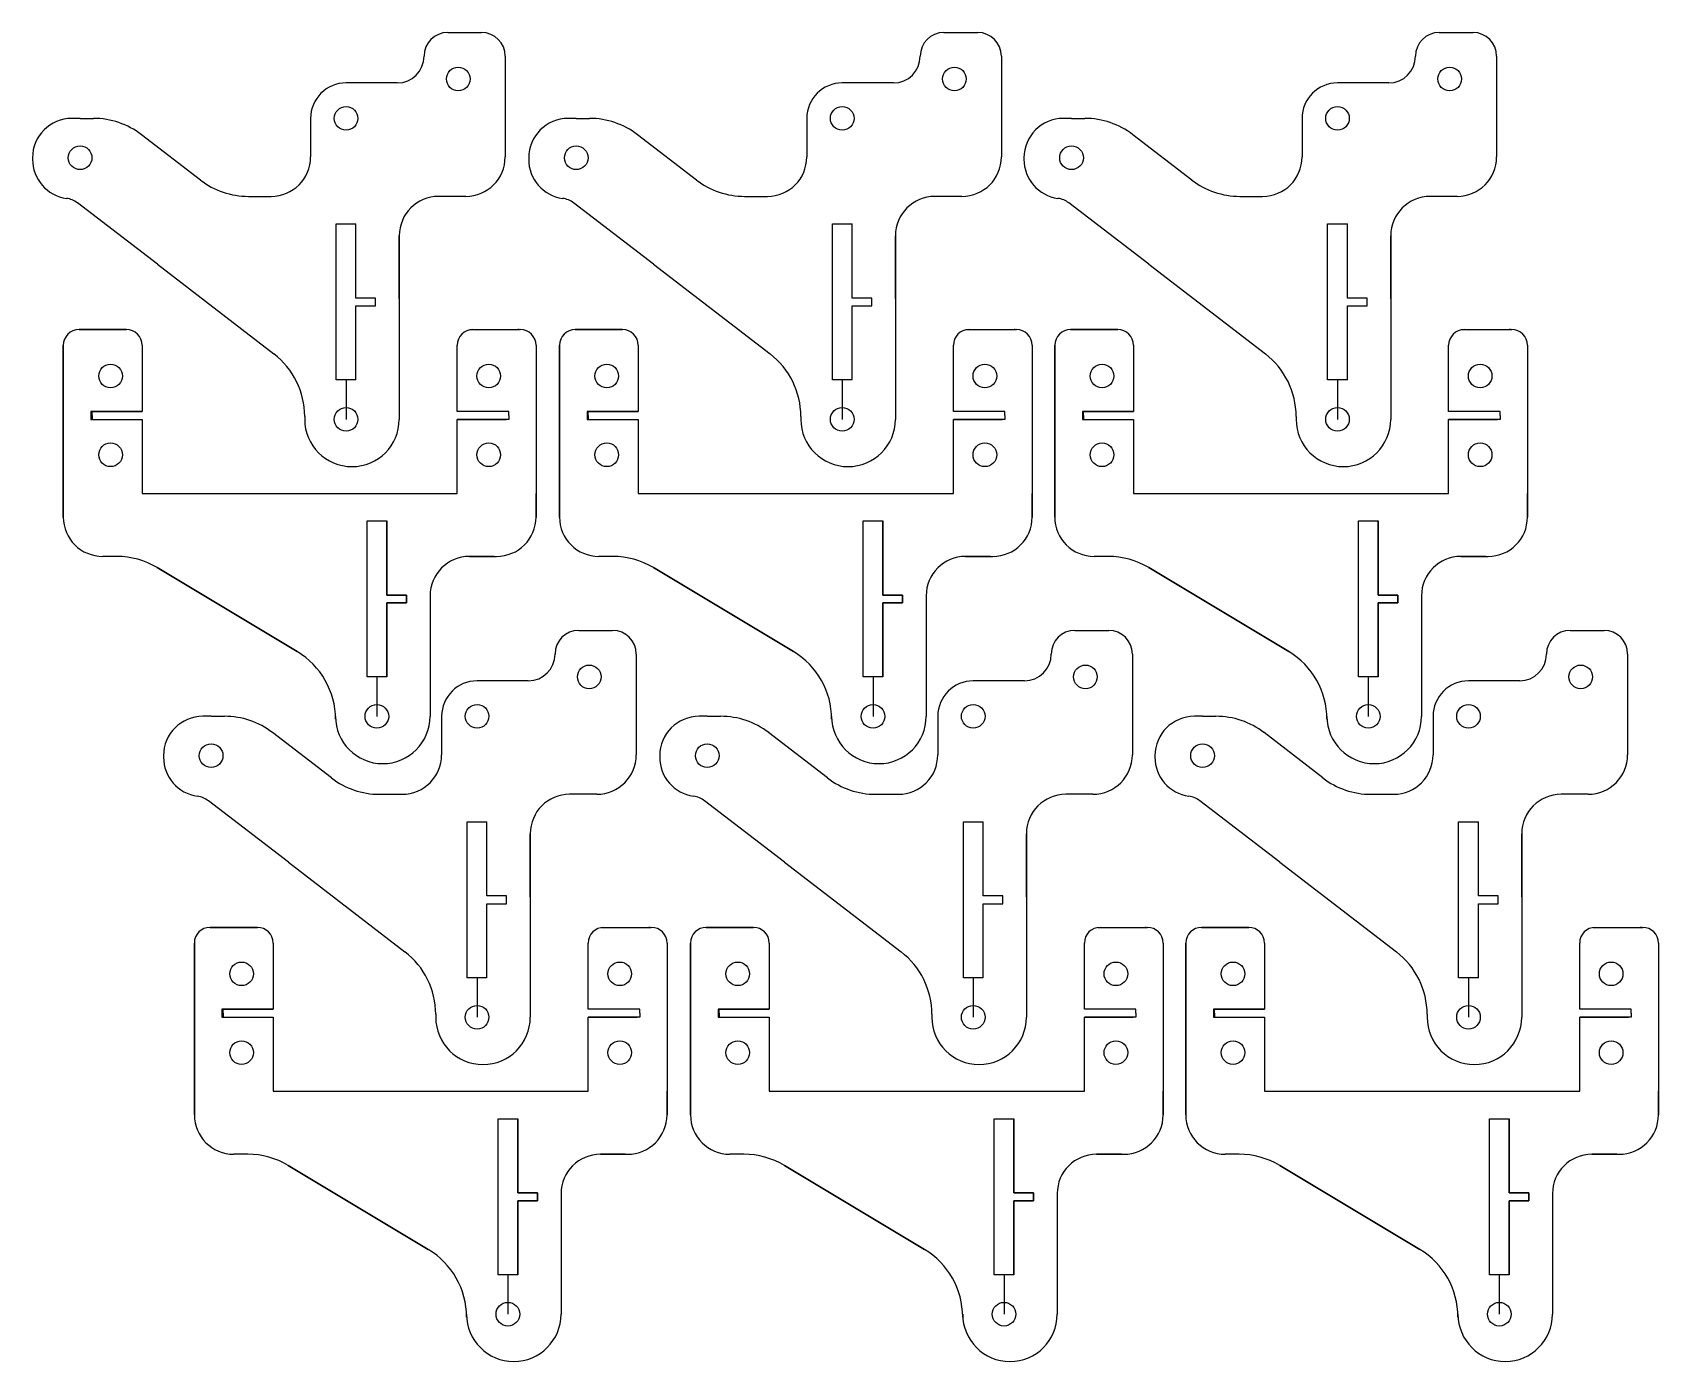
# Model space of a CAD drawing. Extents: x -75 to 131, y -73 to 95.
import ezdxf

# ---------------------------------------------------------------- set-up
doc = ezdxf.new("R2010")
doc.units = 0
doc.header["$MEASUREMENT"] = 0

msp = doc.modelspace()

# ---------------------------------------------------------------- linework, layer by layer
for p, q in [((-22.5, 95.27), (-18.2, 95.27)), ((40.48, 95.27), (44.78, 95.27)), ((103.35, 95.27), (107.65, 95.27)), ((-25.5, 92.27), (-25.5, 92.27)), ((-15.2, 92.27), (-15.2, 92.27)), ((-15.2, 92.27), (-15.2, 79.47)), ((37.48, 92.27), (37.48, 92.27)), ((47.78, 92.27), (47.78, 92.27)), ((47.78, 92.27), (47.78, 79.47)), ((100.35, 92.27), (100.35, 92.27)), ((110.65, 92.27), (110.65, 92.27)), ((110.65, 92.27), (110.65, 79.47)), ((-28.9, 88.87), (-35.4, 88.87)), ((34.08, 88.87), (27.58, 88.87)), ((96.95, 88.87), (90.45, 88.87)), ((-69.16, 84.37), (-70.2, 84.37)), ((-69.16, 84.37), (-67.46, 84.37)), ((-39.9, 84.37), (-39.9, 79.47)), ((-6.18, 84.37), (-7.22, 84.37)), ((-6.18, 84.37), (-4.49, 84.37)), ((23.08, 84.37), (23.08, 79.47)), ((56.69, 84.37), (55.65, 84.37)), ((56.69, 84.37), (58.39, 84.37)), ((85.95, 84.37), (85.95, 79.47)), ((-53.89, 76.54), (-61.36, 82.29)), ((9.09, 76.54), (1.61, 82.29)), ((71.97, 76.54), (64.49, 82.29)), ((-75.2, 79.37), (-75.2, 79.17)), ((-12.22, 79.37), (-12.22, 79.17)), ((50.65, 79.37), (50.65, 79.17)), ((-47.79, 74.47), (-44.9, 74.47)), ((-20.2, 74.47), (-23.65, 74.47)), ((15.19, 74.47), (18.08, 74.47)), ((42.78, 74.47), (39.33, 74.47)), ((78.06, 74.47), (80.95, 74.47)), ((105.65, 74.47), (102.2, 74.47)), ((-59.34, 65.85), (-69.5, 73.63)), ((3.63, 65.85), (-6.52, 73.63)), ((66.51, 65.85), (56.36, 73.63)), ((-36.65, 70.97), (-35.4, 70.97)), ((-36.65, 51.17), (-36.65, 70.97)), ((-35.4, 70.97), (-34.15, 70.97)), ((-34.15, 61.57), (-34.15, 70.97)), ((26.33, 70.97), (27.58, 70.97)), ((26.33, 51.17), (26.33, 70.97)), ((27.58, 70.97), (28.83, 70.97)), ((28.83, 61.57), (28.83, 70.97)), ((89.2, 70.97), (90.45, 70.97)), ((89.2, 51.17), (89.2, 70.97)), ((90.45, 70.97), (91.7, 70.97)), ((91.7, 61.57), (91.7, 70.97)), ((-28.65, 69.47), (-28.65, 46.17)), ((-28.65, 61.47), (-28.65, 69.47)), ((34.33, 69.47), (34.33, 46.17)), ((34.33, 61.47), (34.33, 69.47)), ((97.2, 69.47), (97.2, 46.17)), ((97.2, 61.47), (97.2, 69.47)), ((-59.34, 65.85), (-44.55, 54.47)), ((3.63, 65.85), (18.42, 54.47)), ((66.51, 65.85), (81.3, 54.47)), ((-31.65, 61.57), (-34.15, 61.57)), ((-34.15, 60.57), (-31.65, 60.57)), ((-34.15, 51.17), (-34.15, 60.57)), ((-31.65, 60.57), (-31.65, 61.57)), ((-28.65, 61.47), (-28.65, 59.57)), ((31.33, 61.57), (28.83, 61.57)), ((28.83, 51.17), (28.83, 60.57)), ((28.83, 60.57), (31.33, 60.57)), ((31.33, 60.57), (31.33, 61.57)), ((34.33, 61.47), (34.33, 59.57)), ((94.2, 61.57), (91.7, 61.57)), ((91.7, 51.17), (91.7, 60.57)), ((91.7, 60.57), (94.2, 60.57)), ((94.2, 60.57), (94.2, 61.57)), ((97.2, 61.47), (97.2, 59.57)), ((-28.65, 59.57), (-28.65, 46.17)), ((34.33, 59.57), (34.33, 46.17)), ((97.2, 59.57), (97.2, 46.17)), ((-69.29, 57.57), (-63.29, 57.57)), ((-63.29, 57.57), (-69.29, 57.57)), ((-19.59, 57.57), (-13.59, 57.57)), ((-19.29, 57.57), (-13.29, 57.57)), ((-6.31, 57.57), (-0.31, 57.57)), ((-0.31, 57.57), (-6.31, 57.57)), ((43.39, 57.57), (49.39, 57.57)), ((43.69, 57.57), (49.69, 57.57)), ((56.56, 57.57), (62.56, 57.57)), ((62.56, 57.57), (56.56, 57.57)), ((106.26, 57.57), (112.26, 57.57)), ((106.56, 57.57), (112.56, 57.57)), ((-71.29, 33.77), (-71.29, 55.57)), ((-71.29, 55.57), (-71.29, 36.77)), ((-61.29, 55.57), (-61.29, 47.17)), ((-61.29, 55.57), (-61.29, 47.17)), ((-21.29, 47.17), (-21.29, 55.57)), ((-11.29, 55.57), (-11.29, 33.77)), ((-11.29, 55.57), (-11.29, 36.77)), ((-8.31, 33.77), (-8.31, 55.57)), ((-8.31, 55.57), (-8.31, 36.77)), ((1.69, 55.57), (1.69, 47.17)), ((1.69, 55.57), (1.69, 47.17)), ((41.69, 47.17), (41.69, 55.57)), ((51.69, 55.57), (51.69, 33.77)), ((51.69, 55.57), (51.69, 36.77)), ((54.56, 33.77), (54.56, 55.57)), ((54.56, 55.57), (54.56, 36.77)), ((64.56, 55.57), (64.56, 47.17)), ((64.56, 55.57), (64.56, 47.17)), ((104.56, 47.17), (104.56, 55.57)), ((114.56, 55.57), (114.56, 33.77)), ((114.56, 55.57), (114.56, 36.77)), ((-34.15, 51.17), (-36.65, 51.17)), ((-35.4, 51.17), (-35.4, 46.17)), ((28.83, 51.17), (26.33, 51.17)), ((27.58, 51.17), (27.58, 46.17)), ((91.7, 51.17), (89.2, 51.17)), ((90.45, 51.17), (90.45, 46.17)), ((-67.79, 47.17), (-67.79, 46.17)), ((-61.29, 47.17), (-67.79, 47.17)), ((-67.79, 46.17), (-61.29, 46.17)), ((-67.64, 46.67), (-67.64, 47.17)), ((-67.64, 47.17), (-61.29, 47.17)), ((-67.64, 46.67), (-67.64, 46.17)), ((-67.64, 46.17), (-61.29, 46.17)), ((-61.29, 46.17), (-61.29, 36.77)), ((-61.29, 46.17), (-61.29, 36.77)), ((-40.65, 46.54), (-40.65, 46.17)), ((-14.75, 47.17), (-21.29, 47.17)), ((-15.09, 47.17), (-21.29, 47.17)), ((-21.29, 36.77), (-21.29, 46.17)), ((-14.75, 46.17), (-21.29, 46.17)), ((-21.29, 46.17), (-15.09, 46.17)), ((-14.75, 46.67), (-14.75, 47.17)), ((-14.75, 46.67), (-14.75, 46.17)), ((1.69, 47.17), (-4.81, 47.17)), ((-4.81, 47.17), (-4.81, 46.17)), ((-4.81, 46.17), (1.69, 46.17)), ((-4.66, 46.67), (-4.66, 47.17)), ((-4.66, 47.17), (1.69, 47.17)), ((-4.66, 46.67), (-4.66, 46.17)), ((-4.66, 46.17), (1.69, 46.17)), ((1.69, 46.17), (1.69, 36.77)), ((1.69, 46.17), (1.69, 36.77)), ((22.33, 46.54), (22.33, 46.17)), ((47.89, 47.17), (41.69, 47.17)), ((48.23, 47.17), (41.69, 47.17)), ((41.69, 36.77), (41.69, 46.17)), ((48.23, 46.17), (41.69, 46.17)), ((41.69, 46.17), (47.89, 46.17)), ((48.23, 46.67), (48.23, 47.17)), ((48.23, 46.67), (48.23, 46.17)), ((64.56, 47.17), (58.06, 47.17)), ((58.06, 47.17), (58.06, 46.17)), ((58.06, 46.17), (64.56, 46.17)), ((58.21, 46.67), (58.21, 47.17)), ((58.21, 47.17), (64.56, 47.17)), ((58.21, 46.67), (58.21, 46.17)), ((58.21, 46.17), (64.56, 46.17)), ((64.56, 46.17), (64.56, 36.77)), ((64.56, 46.17), (64.56, 36.77)), ((85.2, 46.54), (85.2, 46.17)), ((110.76, 47.17), (104.56, 47.17)), ((111.1, 47.17), (104.56, 47.17)), ((104.56, 36.77), (104.56, 46.17)), ((111.1, 46.17), (104.56, 46.17)), ((104.56, 46.17), (110.76, 46.17)), ((111.1, 46.67), (111.1, 47.17)), ((111.1, 46.67), (111.1, 46.17)), ((-71.29, 36.77), (-71.29, 33.77)), ((-61.29, 36.77), (-21.59, 36.77)), ((-61.29, 36.77), (-21.29, 36.77)), ((-11.29, 33.77), (-11.29, 36.77)), ((-8.31, 36.77), (-8.31, 33.77)), ((1.69, 36.77), (41.69, 36.77)), ((1.69, 36.77), (41.39, 36.77)), ((51.69, 33.77), (51.69, 36.77)), ((54.56, 36.77), (54.56, 33.77)), ((64.56, 36.77), (104.56, 36.77)), ((64.56, 36.77), (104.26, 36.77)), ((114.56, 33.77), (114.56, 36.77)), ((-32.74, 33.27), (-30.24, 33.27)), ((-32.74, 33.27), (-31.49, 33.27)), ((-32.74, 13.47), (-32.74, 33.27)), ((-32.74, 13.47), (-32.74, 33.27)), ((-31.49, 33.27), (-30.24, 33.27)), ((-30.24, 23.87), (-30.24, 33.27)), ((-30.24, 33.27), (-30.24, 23.87)), ((30.24, 33.27), (31.49, 33.27)), ((30.24, 33.27), (32.74, 33.27)), ((30.24, 13.47), (30.24, 33.27)), ((30.24, 13.47), (30.24, 33.27)), ((31.49, 33.27), (32.74, 33.27)), ((32.74, 23.87), (32.74, 33.27)), ((32.74, 33.27), (32.74, 23.87)), ((93.11, 33.27), (94.36, 33.27)), ((93.11, 33.27), (95.61, 33.27)), ((93.11, 13.47), (93.11, 33.27)), ((93.11, 13.47), (93.11, 33.27)), ((94.36, 33.27), (95.61, 33.27)), ((95.61, 23.87), (95.61, 33.27)), ((95.61, 33.27), (95.61, 23.87)), ((-64.51, 28.77), (-66.29, 28.77)), ((-64.51, 28.77), (-66.29, 28.77)), ((-59.36, 27.35), (-41.59, 16.69)), ((-41.59, 16.69), (-59.36, 27.35)), ((-16.59, 28.77), (-19.74, 28.77)), ((-19.74, 28.77), (-16.29, 28.77)), ((-1.53, 28.77), (-3.31, 28.77)), ((-1.53, 28.77), (-3.31, 28.77)), ((3.61, 27.35), (21.38, 16.69)), ((21.38, 16.69), (3.61, 27.35)), ((43.24, 28.77), (46.69, 28.77)), ((46.39, 28.77), (43.24, 28.77)), ((61.34, 28.77), (59.56, 28.77)), ((61.34, 28.77), (59.56, 28.77)), ((66.49, 27.35), (84.26, 16.69)), ((84.26, 16.69), (66.49, 27.35)), ((106.11, 28.77), (109.56, 28.77)), ((109.26, 28.77), (106.11, 28.77)), ((-30.24, 23.87), (-27.74, 23.87)), ((-27.74, 23.87), (-30.24, 23.87)), ((-27.74, 22.87), (-30.24, 22.87)), ((-30.24, 22.87), (-30.24, 13.47)), ((-30.24, 22.87), (-27.74, 22.87)), ((-30.24, 13.47), (-30.24, 22.87)), ((-27.74, 23.87), (-27.74, 22.87)), ((-27.74, 22.87), (-27.74, 23.87)), ((-24.74, 23.77), (-24.74, 8.47)), ((-24.74, 23.77), (-24.74, 21.87)), ((32.74, 23.87), (35.24, 23.87)), ((35.24, 23.87), (32.74, 23.87)), ((35.24, 22.87), (32.74, 22.87)), ((32.74, 22.87), (35.24, 22.87)), ((32.74, 13.47), (32.74, 22.87)), ((32.74, 22.87), (32.74, 13.47)), ((35.24, 23.87), (35.24, 22.87)), ((35.24, 22.87), (35.24, 23.87)), ((38.24, 23.77), (38.24, 21.87)), ((38.24, 23.77), (38.24, 8.47)), ((95.61, 23.87), (98.11, 23.87)), ((98.11, 23.87), (95.61, 23.87)), ((98.11, 22.87), (95.61, 22.87)), ((95.61, 22.87), (98.11, 22.87)), ((95.61, 13.47), (95.61, 22.87)), ((95.61, 22.87), (95.61, 13.47)), ((98.11, 23.87), (98.11, 22.87)), ((98.11, 22.87), (98.11, 23.87)), ((101.11, 23.77), (101.11, 21.87)), ((101.11, 23.77), (101.11, 8.47)), ((-24.74, 21.87), (-24.74, 8.47)), ((38.24, 21.87), (38.24, 8.47)), ((101.11, 21.87), (101.11, 8.47)), ((-5.87, 19.38), (-1.57, 19.38)), ((57.11, 19.38), (61.41, 19.38)), ((119.98, 19.38), (124.28, 19.38)), ((-8.87, 16.38), (-8.87, 16.38)), ((1.43, 16.38), (1.43, 3.58)), ((1.43, 16.38), (1.43, 16.38)), ((54.11, 16.38), (54.11, 16.38)), ((64.41, 16.38), (64.41, 16.38)), ((64.41, 16.38), (64.41, 3.58)), ((116.98, 16.38), (116.98, 16.38)), ((127.28, 16.38), (127.28, 16.38)), ((127.28, 16.38), (127.28, 3.58)), ((-30.24, 13.47), (-32.74, 13.47)), ((-30.24, 13.47), (-32.74, 13.47)), ((-31.49, 13.47), (-31.49, 8.47)), ((-12.27, 12.98), (-18.77, 12.98)), ((32.74, 13.47), (30.24, 13.47)), ((32.74, 13.47), (30.24, 13.47)), ((31.49, 13.47), (31.49, 8.47)), ((50.71, 12.98), (44.21, 12.98)), ((95.61, 13.47), (93.11, 13.47)), ((95.61, 13.47), (93.11, 13.47)), ((94.36, 13.47), (94.36, 8.47)), ((113.58, 12.98), (107.08, 12.98)), ((-52.53, 8.48), (-53.57, 8.48)), ((-52.53, 8.48), (-50.83, 8.48)), ((-36.74, 8.11), (-36.74, 8.47)), ((-36.74, 8.47), (-36.74, 8.11)), ((-23.27, 8.48), (-23.27, 3.58)), ((10.45, 8.48), (9.41, 8.48)), ((10.45, 8.48), (12.15, 8.48)), ((26.24, 8.47), (26.24, 8.11)), ((26.24, 8.11), (26.24, 8.47)), ((39.71, 8.48), (39.71, 3.58)), ((73.32, 8.48), (72.28, 8.48)), ((73.32, 8.48), (75.02, 8.48)), ((89.11, 8.47), (89.11, 8.11)), ((89.11, 8.11), (89.11, 8.47)), ((102.58, 8.48), (102.58, 3.58)), ((-37.25, 0.66), (-44.73, 6.41)), ((25.72, 0.66), (18.24, 6.41)), ((88.6, 0.66), (81.12, 6.41)), ((-58.57, 3.48), (-58.57, 3.28)), ((4.41, 3.48), (4.41, 3.28)), ((67.28, 3.48), (67.28, 3.28)), ((-31.16, -1.42), (-28.27, -1.42)), ((-3.57, -1.42), (-7.02, -1.42)), ((31.82, -1.42), (34.71, -1.42)), ((59.41, -1.42), (55.96, -1.42)), ((94.69, -1.42), (97.58, -1.42)), ((122.28, -1.42), (118.83, -1.42)), ((-42.71, -10.04), (-52.86, -2.26)), ((20.27, -10.04), (10.11, -2.26)), ((83.14, -10.04), (72.99, -2.26)), ((-20.02, -24.72), (-20.02, -4.92)), ((-20.02, -4.92), (-18.77, -4.92)), ((-18.77, -4.92), (-17.52, -4.92)), ((-17.52, -14.32), (-17.52, -4.92)), ((42.96, -4.92), (44.21, -4.92)), ((42.96, -24.72), (42.96, -4.92)), ((44.21, -4.92), (45.46, -4.92)), ((45.46, -14.32), (45.46, -4.92)), ((105.83, -4.92), (107.08, -4.92)), ((105.83, -24.72), (105.83, -4.92)), ((107.08, -4.92), (108.33, -4.92)), ((108.33, -14.32), (108.33, -4.92)), ((-12.02, -6.42), (-12.02, -29.72)), ((-12.02, -14.42), (-12.02, -6.42)), ((50.96, -14.42), (50.96, -6.42)), ((50.96, -6.42), (50.96, -29.72)), ((113.83, -14.42), (113.83, -6.42)), ((113.83, -6.42), (113.83, -29.72)), ((-42.71, -10.04), (-27.92, -21.42)), ((20.27, -10.04), (35.05, -21.42)), ((83.14, -10.04), (97.93, -21.42)), ((-15.02, -14.32), (-17.52, -14.32)), ((-15.02, -15.32), (-15.02, -14.32)), ((-12.02, -14.42), (-12.02, -16.32)), ((47.96, -14.32), (45.46, -14.32)), ((47.96, -15.32), (47.96, -14.32)), ((50.96, -14.42), (50.96, -16.32)), ((110.83, -14.32), (108.33, -14.32)), ((110.83, -15.32), (110.83, -14.32)), ((113.83, -14.42), (113.83, -16.32)), ((-17.52, -24.72), (-17.52, -15.32)), ((-17.52, -15.32), (-15.02, -15.32)), ((-12.02, -16.32), (-12.02, -29.72)), ((45.46, -15.32), (47.96, -15.32)), ((45.46, -24.72), (45.46, -15.32)), ((50.96, -16.32), (50.96, -29.72)), ((108.33, -15.32), (110.83, -15.32)), ((108.33, -24.72), (108.33, -15.32)), ((113.83, -16.32), (113.83, -29.72)), ((-52.66, -18.31), (-46.66, -18.31)), ((-46.66, -18.31), (-52.66, -18.31)), ((-2.96, -18.31), (3.04, -18.31)), ((-2.66, -18.31), (3.34, -18.31)), ((10.32, -18.31), (16.32, -18.31)), ((16.32, -18.31), (10.32, -18.31)), ((60.02, -18.31), (66.02, -18.31)), ((60.32, -18.31), (66.32, -18.31)), ((73.19, -18.31), (79.19, -18.31)), ((79.19, -18.31), (73.19, -18.31)), ((122.89, -18.31), (128.89, -18.31)), ((123.19, -18.31), (129.19, -18.31)), ((-54.66, -20.31), (-54.66, -39.11)), ((-54.66, -42.11), (-54.66, -20.31)), ((-44.66, -20.31), (-44.66, -28.71)), ((-44.66, -20.31), (-44.66, -28.71)), ((-4.66, -28.71), (-4.66, -20.31)), ((5.34, -20.31), (5.34, -42.11)), ((5.34, -20.31), (5.34, -39.11)), ((8.32, -42.11), (8.32, -20.31)), ((8.32, -20.31), (8.32, -39.11)), ((18.32, -20.31), (18.32, -28.71)), ((18.32, -20.31), (18.32, -28.71)), ((58.32, -28.71), (58.32, -20.31)), ((68.32, -20.31), (68.32, -39.11)), ((68.32, -20.31), (68.32, -42.11)), ((71.19, -42.11), (71.19, -20.31)), ((71.19, -20.31), (71.19, -39.11)), ((81.19, -20.31), (81.19, -28.71)), ((81.19, -20.31), (81.19, -28.71)), ((121.19, -28.71), (121.19, -20.31)), ((131.19, -20.31), (131.19, -42.11)), ((131.19, -20.31), (131.19, -39.11)), ((-17.52, -24.72), (-20.02, -24.72)), ((-18.77, -24.72), (-18.77, -29.72)), ((45.46, -24.72), (42.96, -24.72)), ((44.21, -24.72), (44.21, -29.72)), ((108.33, -24.72), (105.83, -24.72)), ((107.08, -24.72), (107.08, -29.72)), ((-44.66, -28.71), (-51.16, -28.71)), ((-51.16, -28.71), (-51.16, -29.71)), ((-51.01, -28.71), (-44.66, -28.71)), ((-51.01, -29.21), (-51.01, -28.71)), ((1.88, -28.71), (-4.66, -28.71)), ((1.54, -28.71), (-4.66, -28.71)), ((1.88, -29.21), (1.88, -28.71)), ((11.82, -28.71), (11.82, -29.71)), ((18.32, -28.71), (11.82, -28.71)), ((11.97, -29.21), (11.97, -28.71)), ((11.97, -28.71), (18.32, -28.71)), ((64.52, -28.71), (58.32, -28.71)), ((64.86, -28.71), (58.32, -28.71)), ((64.86, -29.21), (64.86, -28.71)), ((81.19, -28.71), (74.69, -28.71)), ((74.69, -28.71), (74.69, -29.71)), ((74.84, -29.21), (74.84, -28.71)), ((74.84, -28.71), (81.19, -28.71)), ((127.73, -28.71), (121.19, -28.71)), ((127.39, -28.71), (121.19, -28.71)), ((127.73, -29.21), (127.73, -28.71)), ((-51.16, -29.71), (-44.66, -29.71)), ((-51.01, -29.21), (-51.01, -29.71)), ((-51.01, -29.71), (-44.66, -29.71)), ((-44.66, -29.71), (-44.66, -39.11)), ((-44.66, -29.71), (-44.66, -39.11)), ((-24.02, -29.34), (-24.02, -29.72)), ((-4.66, -39.11), (-4.66, -29.71)), ((-4.66, -29.71), (1.54, -29.71)), ((1.88, -29.71), (-4.66, -29.71)), ((1.88, -29.21), (1.88, -29.71)), ((11.82, -29.71), (18.32, -29.71)), ((11.97, -29.21), (11.97, -29.71)), ((11.97, -29.71), (18.32, -29.71)), ((18.32, -29.71), (18.32, -39.11)), ((18.32, -29.71), (18.32, -39.11)), ((38.96, -29.34), (38.96, -29.72)), ((58.32, -29.71), (64.52, -29.71)), ((64.86, -29.71), (58.32, -29.71)), ((58.32, -39.11), (58.32, -29.71)), ((64.86, -29.21), (64.86, -29.71)), ((74.69, -29.71), (81.19, -29.71)), ((74.84, -29.21), (74.84, -29.71)), ((74.84, -29.71), (81.19, -29.71)), ((81.19, -29.71), (81.19, -39.11)), ((81.19, -29.71), (81.19, -39.11)), ((101.83, -29.34), (101.83, -29.72)), ((121.19, -39.11), (121.19, -29.71)), ((121.19, -29.71), (127.39, -29.71)), ((127.73, -29.71), (121.19, -29.71)), ((127.73, -29.21), (127.73, -29.71)), ((-54.66, -39.11), (-54.66, -42.11)), ((-44.66, -39.11), (-4.66, -39.11)), ((-44.66, -39.11), (-4.96, -39.11)), ((5.34, -42.11), (5.34, -39.11)), ((8.32, -39.11), (8.32, -42.11)), ((18.32, -39.11), (58.02, -39.11)), ((18.32, -39.11), (58.32, -39.11)), ((68.32, -42.11), (68.32, -39.11)), ((71.19, -39.11), (71.19, -42.11)), ((81.19, -39.11), (121.19, -39.11)), ((81.19, -39.11), (120.89, -39.11)), ((131.19, -42.11), (131.19, -39.11)), ((-16.11, -42.61), (-14.86, -42.61)), ((-16.11, -62.41), (-16.11, -42.61)), ((-16.11, -62.41), (-16.11, -42.61)), ((-16.11, -42.61), (-13.61, -42.61)), ((-14.86, -42.61), (-13.61, -42.61)), ((-13.61, -42.61), (-13.61, -52.01)), ((-13.61, -52.01), (-13.61, -42.61)), ((46.87, -62.41), (46.87, -42.61)), ((46.87, -62.41), (46.87, -42.61)), ((46.87, -42.61), (49.37, -42.61)), ((46.87, -42.61), (48.12, -42.61)), ((48.12, -42.61), (49.37, -42.61)), ((49.37, -52.01), (49.37, -42.61)), ((49.37, -42.61), (49.37, -52.01)), ((109.74, -62.41), (109.74, -42.61)), ((109.74, -62.41), (109.74, -42.61)), ((109.74, -42.61), (112.24, -42.61)), ((109.74, -42.61), (110.99, -42.61)), ((110.99, -42.61), (112.24, -42.61)), ((112.24, -42.61), (112.24, -52.01)), ((112.24, -52.01), (112.24, -42.61)), ((-47.88, -47.11), (-49.66, -47.11)), ((-47.88, -47.11), (-49.66, -47.11)), ((0.04, -47.11), (-3.11, -47.11)), ((-3.11, -47.11), (0.34, -47.11)), ((15.1, -47.11), (13.32, -47.11)), ((15.1, -47.11), (13.32, -47.11)), ((63.02, -47.11), (59.87, -47.11)), ((59.87, -47.11), (63.32, -47.11)), ((77.97, -47.11), (76.19, -47.11)), ((77.97, -47.11), (76.19, -47.11)), ((122.74, -47.11), (126.19, -47.11)), ((125.89, -47.11), (122.74, -47.11)), ((-24.96, -59.2), (-42.73, -48.54)), ((-42.73, -48.54), (-24.96, -59.2)), ((20.24, -48.54), (38.01, -59.2)), ((38.01, -59.2), (20.24, -48.54)), ((83.12, -48.54), (100.89, -59.2)), ((100.89, -59.2), (83.12, -48.54)), ((-11.11, -52.01), (-13.61, -52.01)), ((-13.61, -52.01), (-11.11, -52.01)), ((-13.61, -62.41), (-13.61, -53.01)), ((-13.61, -53.01), (-13.61, -62.41)), ((-13.61, -53.01), (-11.11, -53.01)), ((-11.11, -53.01), (-13.61, -53.01)), ((-11.11, -53.01), (-11.11, -52.01)), ((-11.11, -52.01), (-11.11, -53.01)), ((-8.11, -52.11), (-8.11, -67.41)), ((-8.11, -52.11), (-8.11, -54.01)), ((51.87, -52.01), (49.37, -52.01)), ((49.37, -52.01), (51.87, -52.01)), ((49.37, -53.01), (49.37, -62.41)), ((49.37, -62.41), (49.37, -53.01)), ((49.37, -53.01), (51.87, -53.01)), ((51.87, -53.01), (49.37, -53.01)), ((51.87, -52.01), (51.87, -53.01)), ((51.87, -53.01), (51.87, -52.01)), ((54.87, -52.11), (54.87, -54.01)), ((54.87, -52.11), (54.87, -67.41)), ((112.24, -52.01), (114.74, -52.01)), ((114.74, -52.01), (112.24, -52.01)), ((112.24, -53.01), (112.24, -62.41)), ((112.24, -62.41), (112.24, -53.01)), ((114.74, -53.01), (112.24, -53.01)), ((112.24, -53.01), (114.74, -53.01)), ((114.74, -52.01), (114.74, -53.01)), ((114.74, -53.01), (114.74, -52.01)), ((117.74, -52.11), (117.74, -67.41)), ((117.74, -52.11), (117.74, -54.01)), ((-8.11, -54.01), (-8.11, -67.41)), ((54.87, -54.01), (54.87, -67.41)), ((117.74, -54.01), (117.74, -67.41)), ((-13.61, -62.41), (-16.11, -62.41)), ((-13.61, -62.41), (-16.11, -62.41)), ((-14.86, -62.41), (-14.86, -67.41)), ((49.37, -62.41), (46.87, -62.41)), ((49.37, -62.41), (46.87, -62.41)), ((48.12, -62.41), (48.12, -67.41)), ((112.24, -62.41), (109.74, -62.41)), ((112.24, -62.41), (109.74, -62.41)), ((110.99, -62.41), (110.99, -67.41)), ((-20.11, -67.41), (-20.11, -67.77)), ((-20.11, -67.77), (-20.11, -67.41)), ((42.87, -67.41), (42.87, -67.77)), ((42.87, -67.77), (42.87, -67.41)), ((105.74, -67.41), (105.74, -67.77)), ((105.74, -67.77), (105.74, -67.41))]:
    msp.add_line(p, q)
for centre in [(-21.16, 89.37), (41.82, 89.37), (104.69, 89.37), (-35.4, 84.37), (27.58, 84.37), (90.45, 84.37), (-69.16, 79.37), (-6.18, 79.37), (56.69, 79.37), (-65.29, 51.67), (-17.29, 51.67), (-2.31, 51.67), (45.69, 51.67), (60.56, 51.67), (108.56, 51.67), (-35.4, 46.17), (27.58, 46.17), (90.45, 46.17), (-65.29, 41.67), (-17.29, 41.67), (-2.31, 41.67), (45.69, 41.67), (60.56, 41.67), (108.56, 41.67), (-4.53, 13.48), (58.45, 13.48), (121.32, 13.48), (-31.49, 8.47), (-18.77, 8.48), (31.49, 8.47), (44.21, 8.48), (94.36, 8.47), (107.08, 8.48), (-52.53, 3.48), (10.45, 3.48), (73.32, 3.48), (-48.66, -24.21), (-0.66, -24.21), (14.32, -24.21), (62.32, -24.21), (77.19, -24.21), (125.19, -24.21), (-18.77, -29.72), (44.21, -29.72), (107.08, -29.72), (-48.66, -34.21), (-0.66, -34.21), (14.32, -34.21), (62.32, -34.21), (77.19, -34.21), (125.19, -34.21), (-14.86, -67.41), (48.12, -67.41), (110.99, -67.41)]:
    msp.add_circle(centre, 1.5)
for centre, radius, start, end in [((-22.5, 92.27), 3, 90, 180), ((-18.2, 92.27), 3, 360, 90), ((40.48, 92.27), 3, 90, 180), ((44.78, 92.27), 3, 360, 90), ((103.35, 92.27), 3, 90, 180), ((107.65, 92.27), 3, 360, 90), ((-28.9, 92.27), 3.4, 270, 0), ((34.08, 92.27), 3.4, 270, 0), ((96.95, 92.27), 3.4, 270, 0), ((-35.4, 84.37), 4.5, 90, 180), ((-35.4, 84.37), 4.5, 90, 180), ((27.58, 84.37), 4.5, 90, 180), ((27.58, 84.37), 4.5, 90, 180), ((90.45, 84.37), 4.5, 90, 180), ((90.45, 84.37), 4.5, 90, 180), ((-70.2, 79.37), 5, 90, 180), ((-67.46, 74.37), 10, 52.4314, 90), ((-7.22, 79.37), 5, 90, 180), ((-4.49, 74.37), 10, 52.4314, 90), ((55.65, 79.37), 5, 90, 180), ((58.39, 74.37), 10, 52.4314, 90), ((-70.2, 79.17), 5, 180, 261.9505), ((-44.9, 79.47), 5, 270, 360), ((-20.2, 79.47), 5, 270, 360), ((-7.22, 79.17), 5, 180, 261.9505), ((18.08, 79.47), 5, 270, 360), ((42.78, 79.47), 5, 270, 360), ((55.65, 79.17), 5, 180, 261.9505), ((80.95, 79.47), 5, 270, 360), ((105.65, 79.47), 5, 270, 360), ((-47.79, 84.47), 10, 232.4314, 270), ((15.19, 84.47), 10, 232.4314, 270), ((78.06, 84.47), 10, 232.4314, 270), ((-23.65, 69.47), 5, 90, 180), ((39.33, 69.47), 5, 90, 180), ((102.2, 69.47), 5, 90, 180), ((-71.32, 71.25), 3, 52.5335, 81.9505), ((-8.34, 71.25), 3, 52.5335, 81.9505), ((54.53, 71.25), 3, 52.5335, 81.9505), ((-69.29, 55.57), 2, 90, 180), ((-69.29, 55.57), 2, 90, 180), ((-63.29, 55.57), 2, 0, 90), ((-63.29, 55.57), 2, 0, 90), ((-19.29, 55.57), 2, 90, 180), ((-13.59, 55.57), 2, 85.6988, 90), ((-13.29, 55.57), 2, 0, 90), ((-6.31, 55.57), 2, 90, 180), ((-6.31, 55.57), 2, 90, 180), ((-0.31, 55.57), 2, 0, 90), ((-0.31, 55.57), 2, 0, 90), ((43.69, 55.57), 2, 90, 180), ((49.39, 55.57), 2, 85.6988, 90), ((49.69, 55.57), 2, 0, 90), ((56.56, 55.57), 2, 90, 180), ((56.56, 55.57), 2, 90, 180), ((62.56, 55.57), 2, 0, 90), ((62.56, 55.57), 2, 0, 90), ((106.56, 55.57), 2, 90, 180), ((112.26, 55.57), 2, 85.6988, 90), ((112.56, 55.57), 2, 0, 90), ((-50.65, 46.54), 10, 360, 52.4314), ((12.33, 46.54), 10, 360, 52.4314), ((75.2, 46.54), 10, 360, 52.4314), ((-34.65, 46.17), 6, 180, 0), ((28.33, 46.17), 6, 180, 0), ((91.2, 46.17), 6, 180, 0), ((-66.29, 33.77), 5, 180, 270), ((-66.29, 33.77), 5, 180, 270), ((-16.29, 33.77), 5, 270, 0), ((-3.31, 33.77), 5, 180, 270), ((-3.31, 33.77), 5, 180, 270), ((46.69, 33.77), 5, 270, 0), ((59.56, 33.77), 5, 180, 270), ((59.56, 33.77), 5, 180, 270), ((109.56, 33.77), 5, 270, 0), ((-64.51, 18.77), 10, 59.0362, 90), ((-64.51, 18.77), 10, 59.0362, 90), ((-19.74, 23.77), 5, 90, 180), ((-19.74, 23.77), 5, 90, 180), ((-16.59, 33.77), 5, 270, 271.7191), ((-1.53, 18.77), 10, 59.0362, 90), ((-1.53, 18.77), 10, 59.0362, 90), ((43.24, 23.77), 5, 90, 180), ((43.24, 23.77), 5, 90, 180), ((46.39, 33.77), 5, 270, 271.7191), ((61.34, 18.77), 10, 59.0362, 90), ((61.34, 18.77), 10, 59.0362, 90), ((106.11, 23.77), 5, 90, 180), ((106.11, 23.77), 5, 90, 180), ((109.26, 33.77), 5, 270, 271.7191), ((-5.87, 16.38), 3, 90, 180), ((-1.57, 16.38), 3, 360, 90), ((57.11, 16.38), 3, 90, 180), ((61.41, 16.38), 3, 360, 90), ((119.98, 16.38), 3, 90, 180), ((124.28, 16.38), 3, 360, 90), ((-46.74, 8.11), 10, 0, 59.0362), ((-46.74, 8.11), 10, 360, 59.0362), ((16.24, 8.11), 10, 360, 59.0362), ((16.24, 8.11), 10, 0, 59.0362), ((79.11, 8.11), 10, 360, 59.0362), ((79.11, 8.11), 10, 0, 59.0362), ((-12.27, 16.38), 3.4, 270, 0), ((50.71, 16.38), 3.4, 270, 0), ((113.58, 16.38), 3.4, 270, 0), ((-18.77, 8.48), 4.5, 90, 180), ((-18.77, 8.48), 4.5, 90, 180), ((44.21, 8.48), 4.5, 90, 180), ((44.21, 8.48), 4.5, 90, 180), ((107.08, 8.48), 4.5, 90, 180), ((107.08, 8.48), 4.5, 90, 180), ((-53.57, 3.48), 5, 90, 180), ((-50.83, -1.52), 10, 52.4314, 90), ((-30.74, 8.47), 6, 180, 0), ((-30.74, 8.47), 6, 180, 0), ((9.41, 3.48), 5, 90, 180), ((12.15, -1.52), 10, 52.4314, 90), ((32.24, 8.47), 6, 180, 0), ((32.24, 8.47), 6, 180, 0), ((72.28, 3.48), 5, 90, 180), ((75.02, -1.52), 10, 52.4314, 90), ((95.11, 8.47), 6, 180, 0), ((95.11, 8.47), 6, 180, 0), ((-53.57, 3.28), 5, 180, 261.9505), ((-28.27, 3.58), 5, 270, 360), ((-3.57, 3.58), 5, 270, 360), ((9.41, 3.28), 5, 180, 261.9505), ((34.71, 3.58), 5, 270, 360), ((59.41, 3.58), 5, 270, 360), ((72.28, 3.28), 5, 180, 261.9505), ((97.58, 3.58), 5, 270, 360), ((122.28, 3.58), 5, 270, 360), ((-31.16, 8.58), 10, 232.4314, 270), ((31.82, 8.58), 10, 232.4314, 270), ((94.69, 8.58), 10, 232.4314, 270), ((-54.69, -4.64), 3, 52.5335, 81.9505), ((-7.02, -6.42), 5, 90, 180), ((8.29, -4.64), 3, 52.5335, 81.9505), ((55.96, -6.42), 5, 90, 180), ((71.16, -4.64), 3, 52.5335, 81.9505), ((118.83, -6.42), 5, 90, 180), ((-52.66, -20.31), 2, 90, 180), ((-52.66, -20.31), 2, 90, 180), ((-46.66, -20.31), 2, 0, 90), ((-46.66, -20.31), 2, 0, 90), ((-2.66, -20.31), 2, 90, 180), ((3.04, -20.31), 2, 85.6988, 90), ((3.34, -20.31), 2, 0, 90), ((10.32, -20.31), 2, 90, 180), ((10.32, -20.31), 2, 90, 180), ((16.32, -20.31), 2, 0, 90), ((16.32, -20.31), 2, 0, 90), ((60.32, -20.31), 2, 90, 180), ((66.02, -20.31), 2, 85.6988, 90), ((66.32, -20.31), 2, 0, 90), ((73.19, -20.31), 2, 90, 180), ((73.19, -20.31), 2, 90, 180), ((79.19, -20.31), 2, 0, 90), ((79.19, -20.31), 2, 0, 90), ((123.19, -20.31), 2, 90, 180), ((128.89, -20.31), 2, 85.6988, 90), ((129.19, -20.31), 2, 0, 90), ((-34.02, -29.34), 10, 360, 52.4314), ((28.96, -29.34), 10, 360, 52.4314), ((91.83, -29.34), 10, 360, 52.4314), ((-18.02, -29.72), 6, 180, 0), ((44.96, -29.72), 6, 180, 0), ((107.83, -29.72), 6, 180, 0), ((-49.66, -42.11), 5, 180, 270), ((-49.66, -42.11), 5, 180, 270), ((0.34, -42.11), 5, 270, 0), ((13.32, -42.11), 5, 180, 270), ((13.32, -42.11), 5, 180, 270), ((63.32, -42.11), 5, 270, 0), ((76.19, -42.11), 5, 180, 270), ((76.19, -42.11), 5, 180, 270), ((126.19, -42.11), 5, 270, 0), ((-47.88, -57.11), 10, 59.0362, 90), ((-47.88, -57.11), 10, 59.0362, 90), ((-3.11, -52.11), 5, 90, 180), ((-3.11, -52.11), 5, 90, 180), ((0.04, -42.11), 5, 270, 271.7191), ((15.1, -57.11), 10, 59.0362, 90), ((15.1, -57.11), 10, 59.0362, 90), ((59.87, -52.11), 5, 90, 180), ((59.87, -52.11), 5, 90, 180), ((63.02, -42.11), 5, 270, 271.7191), ((77.97, -57.11), 10, 59.0362, 90), ((77.97, -57.11), 10, 59.0362, 90), ((122.74, -52.11), 5, 90, 180), ((122.74, -52.11), 5, 90, 180), ((125.89, -42.11), 5, 270, 271.7191), ((-30.11, -67.77), 10, 360, 59.0362), ((-30.11, -67.77), 10, 0, 59.0362), ((32.87, -67.77), 10, 360, 59.0362), ((32.87, -67.77), 10, 0, 59.0362), ((95.74, -67.77), 10, 360, 59.0362), ((95.74, -67.77), 10, 0, 59.0362), ((-14.11, -67.41), 6, 180, 0), ((-14.11, -67.41), 6, 180, 0), ((48.87, -67.41), 6, 180, 0), ((48.87, -67.41), 6, 180, 0), ((111.74, -67.41), 6, 180, 0), ((111.74, -67.41), 6, 180, 0)]:
    msp.add_arc(centre, radius, start, end)

doc.saveas('drawing.dxf')
